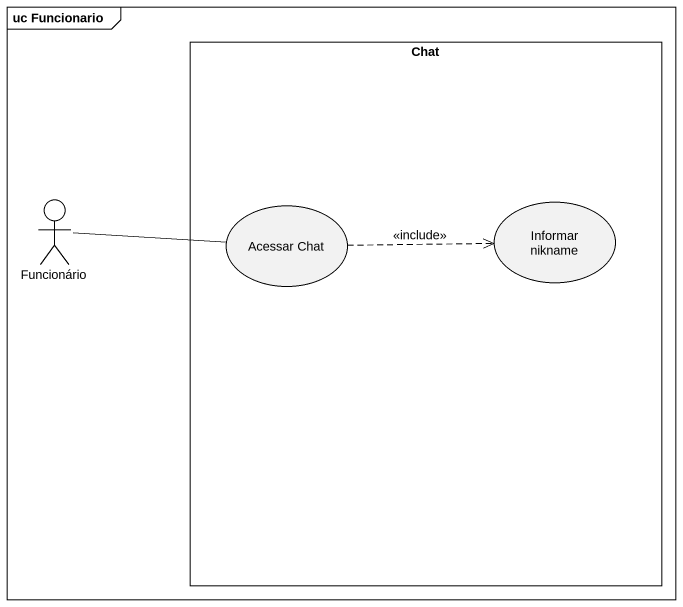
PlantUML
@startuml
mainframe uc Funcionario
rectangle Chat {
  usecase "Acessar Chat" as Acessar_Chat
  usecase "Informar nikname" as Informar_nikname
}
actor Funcionário
Funcionário -right- Acessar_Chat
Acessar_Chat .right.> Informar_nikname : <<include>>
@enduml
